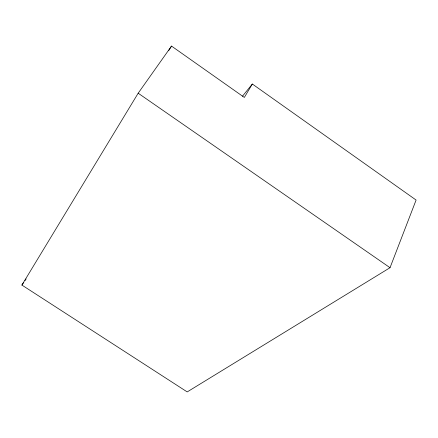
<?xml version="1.0" encoding="UTF-8"?>
<svg xmlns="http://www.w3.org/2000/svg" width="438" height="438" viewBox="0 0 438 438"><rect width="100%" height="100%" fill="white"/><g stroke="black" fill="none" stroke-linecap="round" stroke-linejoin="round"><path stroke-width="0.66" d="M252.348 84.025L244.338 97.428L171.521 46.083L138.178 93.206L21.9 285.072L187.201 391.917L390.028 267.7L416.1 200.046L252.348 84.025L242.477 96.207M168.657 50.742L171.521 46.083M21.9 285.072L23.827 282.286M24.982 280.61L26.138 278.94M138.178 93.206L390.028 267.7"/></g></svg>
